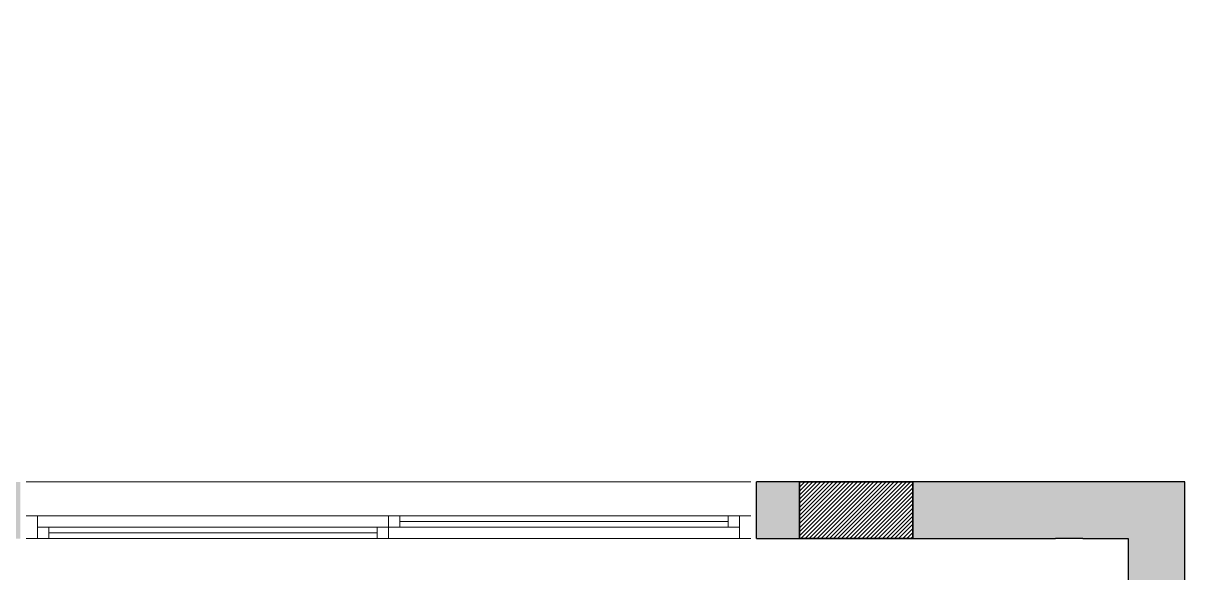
# Model space of a CAD drawing. Header units: millimetres. Extents: x 864.5 to 872.5, y 207.2 to 223.2.
# Drawn here: x 867.36 to 872.49, y 220.8 to 223.23 of the extents above; entities that cross this region are included whole.
import ezdxf

# ---------------------------------------------------------------- set-up
doc = ezdxf.new("R2010")
doc.units = ezdxf.units.MM
for name, color, linetype, lineweight in [('A-DETL', 90, 'Continuous', 9), ('A-FLOR', 192, 'Continuous', 0), ('S-COLS', 52, 'Continuous', 35)]:
    doc.layers.add(name, color=color, linetype=linetype, lineweight=lineweight)
doc.layers.add('A-WALL-CMU', color=4, linetype='Continuous')
doc.layers.add('A-WALL-HEAD', color=9, linetype='Continuous')

msp = doc.modelspace()

# ---------------------------------------------------------------- hatches: boundary and pattern name
at = {"layer": 'A-FLOR'}
h = msp.add_hatch(dxfattribs=at)
h.set_pattern_fill('ANSI31', color=256, scale=0.004, angle=-180)
h.set_pattern_definition([(225, (984.612168, 232.968999), (0.0089802561, -0.0089802561), [])])
h.paths.add_polyline_path([(870.7923, 220.9551), (871.2923, 220.9551), (871.2923, 221.2051), (870.7923, 221.2051)])
at = {"layer": 'A-WALL-HEAD', "true_color": 0x636466}
h = msp.add_hatch(color=251, dxfattribs=at)
h.dxf.hatch_style = 1
h.paths.add_polyline_path([(865.3623, 220.9551), (865.4923, 220.9551), (865.4923, 221.2051), (865.2423, 221.2051), (865.2423, 220.9551), (865.2423, 220.4551), (864.7423, 220.4551), (864.7423, 220.9551), (864.7423, 221.2051), (864.7423, 223.2301), (864.4923, 223.2301), (864.4923, 216.7051), (864.7423, 216.7051), (864.7423, 216.9654), (864.7423, 220.3351), (865.3623, 220.3351)])
h.paths.add_polyline_path([(867.3523, 221.2051), (867.0422, 221.2051), (867.0422, 220.9551), (867.3523, 220.9551)])
h.paths.add_polyline_path([(866.6422, 221.2051), (866.5423, 221.2051), (866.5423, 220.9551), (866.6422, 220.9551)])
h.paths.add_polyline_path([(872.4923, 221.2051), (871.2923, 221.2051), (871.2923, 220.9551), (871.9223, 220.9551), (872.0423, 220.9551), (872.2423, 220.9551), (872.2423, 220.7151), (872.2423, 220.5851), (872.2423, 219.5051), (872.2423, 219.2851), (872.4923, 219.2851), (872.4923, 219.5051)])
h.paths.add_polyline_path([(870.7923, 221.2051), (870.6023, 221.2051), (870.6023, 220.9551), (870.7923, 220.9551)])
h.paths.add_polyline_path([(872.4923, 216.8051), (872.4923, 217.0351), (872.2423, 217.0351), (872.2423, 216.8051), (872.2423, 215.3551), (872.4923, 215.3551)])
h.paths.add_polyline_path([(872.4923, 214.7551), (872.2423, 214.7551), (872.2423, 213.8051), (872.4923, 213.8051)])
h.paths.add_polyline_path([(864.7423, 216.1051), (864.4923, 216.1051), (864.4923, 212.5051), (864.7423, 212.5051)])
h.paths.add_polyline_path([(866.5423, 212.1551), (864.7423, 212.1551), (864.7423, 211.9051), (866.5423, 211.9051)])
h.paths.add_polyline_path([(872.4923, 211.5551), (872.2423, 211.5551), (872.2423, 210.9851), (872.4923, 210.9851)])
h.paths.add_polyline_path([(872.2423, 210.8351), (870.9173, 210.8351), (870.9173, 210.7151), (870.9173, 210.5351), (871.0448, 210.5351), (871.1673, 210.5351), (871.1673, 210.5851), (872.2423, 210.5851)])
h.paths.add_polyline_path([(871.1673, 209.6851), (870.9173, 209.6851), (870.9173, 209.5651), (871.1673, 209.5651)], flags=17)
h.paths.add_polyline_path([(871.1673, 208.7151), (870.9173, 208.7151), (870.9173, 208.4351), (871.1673, 208.4351)], flags=17)
h.paths.add_polyline_path([(871.1673, 207.5851), (870.9173, 207.5851), (870.9173, 207.4801), (868.8623, 207.4801), (868.8623, 208.9651), (868.8623, 209.5251), (868.8623, 210.9151), (868.7423, 210.9151), (868.7423, 210.8251), (868.7423, 208.9651), (868.4673, 208.9651), (868.4673, 208.7151), (868.6123, 208.7151), (868.6123, 207.2301), (871.1673, 207.2301)])
h.paths.add_polyline_path([(867.3174, 208.9651), (867.0423, 208.9647), (867.0423, 208.7151), (867.3174, 208.7151)])
h.paths.add_polyline_path([(865.8723, 208.9651), (865.3623, 208.9651), (865.3623, 209.3851), (864.7423, 209.3851), (864.7423, 211.9051), (864.4923, 211.9051), (864.4923, 207.7301), (864.7423, 207.7301), (864.7423, 208.7151), (864.7423, 209.2651), (865.2423, 209.2651), (865.2423, 208.9651), (865.2423, 208.9651), (865.2423, 208.7151), (865.8723, 208.7151)])
h.paths.add_polyline_path([(866.6423, 210.956), (866.5223, 210.9557), (866.5223, 208.9651), (866.5223, 208.7151), (866.6423, 208.7151), (866.6423, 208.9651)])
h.paths.add_polyline_path([(866.6423, 211.9051), (866.5423, 211.9051), (866.5223, 211.9051), (866.5223, 211.756), (866.6423, 211.756)])
h.paths.add_polyline_path([(867.0423, 212.1551), (867.0423, 211.9051)])

# ---------------------------------------------------------------- linework, layer by layer
at = {"layer": 'A-DETL'}
for p, q in [((870.5773, 221.2051), (867.3773, 221.2051)), ((867.3773, 221.0551), (870.5773, 221.0551)), ((867.4273, 220.9551), (867.4273, 221.0551)), ((870.5773, 221.0551), (867.7573, 221.0551)), ((868.9773, 221.0051), (868.9773, 221.0551)), ((869.0273, 221.0551), (869.0273, 221.0051)), ((870.4773, 221.0551), (870.4773, 221.0051)), ((870.5273, 220.9551), (870.5273, 221.0551)), ((867.4273, 221.0051), (870.5273, 221.0051)), ((867.4773, 220.9551), (867.4773, 221.0051)), ((868.9273, 220.9551), (868.9273, 221.0051)), ((868.9773, 220.9551), (868.9773, 221.0051)), ((869.0273, 221.0301), (870.4773, 221.0301)), ((867.3773, 220.9551), (870.5773, 220.9551)), ((870.5773, 220.9551), (867.3773, 220.9551)), ((867.4773, 220.9801), (868.9273, 220.9801))]:
    msp.add_line(p, q, dxfattribs=at)
at = {"layer": 'A-WALL-CMU', "linetype": 'Continuous'}
for p, q in [((871.1673, 221.2051), (870.6023, 221.2051)), ((870.6023, 220.9551), (870.6023, 221.2051)), ((872.4923, 221.2051), (871.1673, 221.2051)), ((872.4923, 219.5051), (872.4923, 221.2051)), ((870.6023, 220.9551), (870.9173, 220.9551)), ((871.1673, 220.9551), (871.9223, 220.9551)), ((872.0423, 220.9551), (871.9223, 220.9551)), ((872.0423, 220.9551), (872.2423, 220.9551)), ((872.2423, 220.9551), (872.2423, 220.7151))]:
    msp.add_line(p, q, dxfattribs=at)
at = {"layer": 'S-COLS'}
msp.add_lwpolyline([(870.7923, 220.9551), (871.2923, 220.9551), (871.2923, 221.2051), (870.7923, 221.2051)], close=True, dxfattribs=at)
msp.add_lwpolyline([(870.7923, 220.9551), (871.2923, 220.9551), (871.2923, 221.2051), (870.7923, 221.2051)], close=True, dxfattribs=at)

doc.saveas('drawing.dxf')
